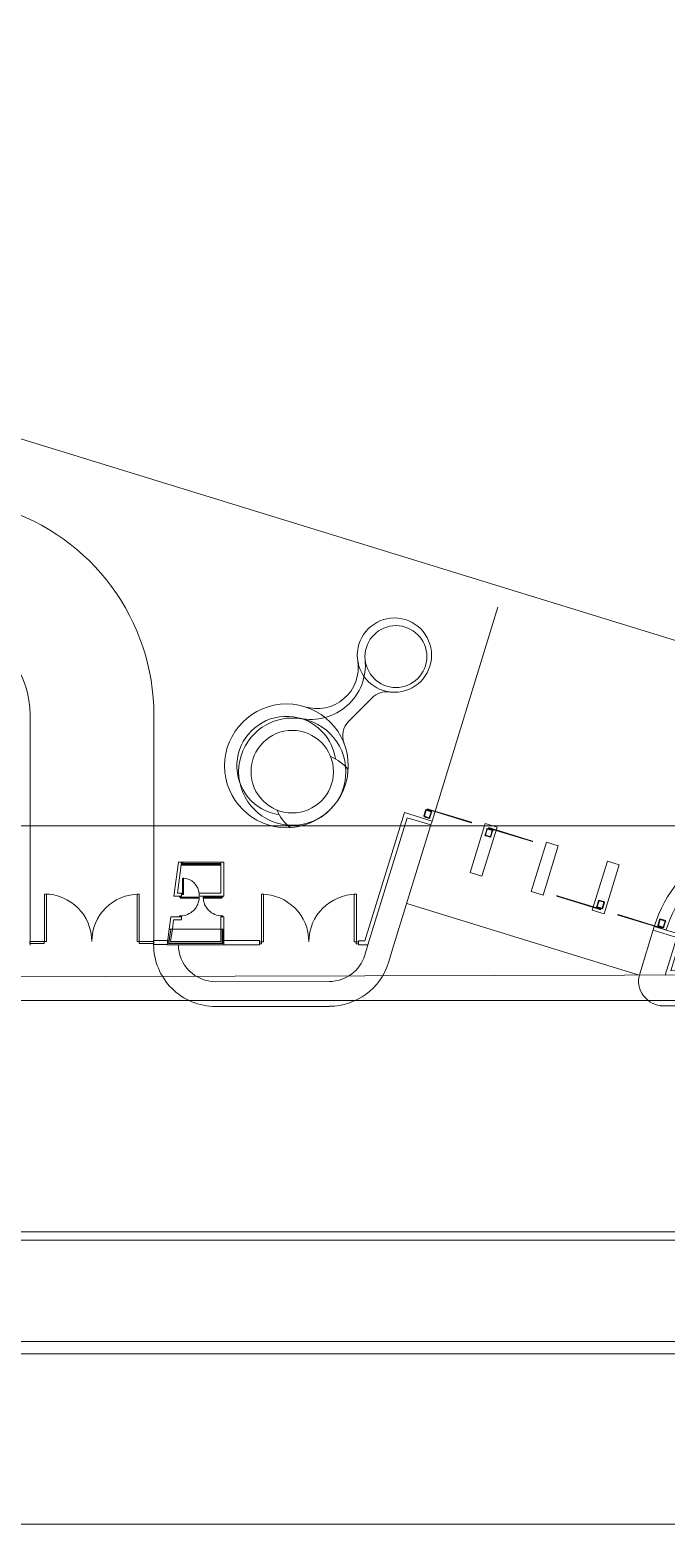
# Model space of a CAD drawing. Header units: metres. Extents: x -22 to 564, y 0 to 143.
# Drawn here: x 158.6 to 160.497, y 47.662 to 52.114 of the extents above; entities that cross this region are included whole.
import ezdxf

# ---------------------------------------------------------------- set-up
doc = ezdxf.new("R2010")
doc.units = ezdxf.units.M
doc.layers.add('XREF PIE 1.100$0$G-ANNO-TTLB', color=7, linetype='Continuous', lineweight=9)
doc.layers.add('XREF PIE 1.100$0$G-IMPT', color=7, linetype='Continuous', lineweight=9)

# ---------------------------------------------------------------- blocks, each defined once
blk = doc.blocks.new('XREF PIE 1.100$0$ZUM-TB-XX-PP_PIE DE PLANO - CDL_CONJUNTO_dwg-1452923-PLANTA BAJA GENERAL')
at = {"layer": 'XREF PIE 1.100$0$G-IMPT'}
for p, q in [((0.07304944582644429, 0.01884635541697663), (0.07374767493510212, 0.01954321257609757)), ((0.06355414603133064, 0.01902268809552235), (0.06355414603133064, 0.01217653221954451)), ((0.06923814177706974, 0.01455194484314942), (0.06807038427505013, 0.01455194484314942)), ((0.0817104694253255, 0.01127874582525023), (0.07477765108560225, 0.01341441835526823)), ((0.07352892202164056, 0.01187112378429922), (0.07362431279986638, 0.01218078124695878)), ((0.06723497571732216, 0.01108281468153929), (0.06723497571732216, 0.01108128764556997)), ((0.06908428594203922, 0.01108167756303743), (0.07247327835658715, 0.01109031405026637)), ((0.06908356319830154, 0.01034674538326557), (0.07247454079622177, 0.01034674538326557)), ((0.120013311841629, 0.01044134660127897), (0.08233342312498464, 0.01036612258228974))]:
    blk.add_line(p, q, dxfattribs=at)
at = {"layer": 'XREF PIE 1.100$0$G-IMPT', "flags": 128}
for points in [[(0, 0), (0.12, 0), (0.12, 0.0748782895601067), (1.589012453451222e-05, 0.0748782895601067), (1.589012453451222e-05, 0)], [(1.123025334831551e-05, 0.07013983371538624), (1.123025334831551e-05, 0.07487828956045811), (0.0005003045089335135, 0.0110852656233211), (1.589012453517835e-05, 0.07487828956080356), (0.08986497717567743, 0.07487828956080356), (0.1143888126715636, 0.07487828956080356), (0.1200158901245345, 0.07487828956080356), (0.1143888126715664, 0.07487828956080356), (0.08986497717570026, 0.07492244199292449), (1.589012453517835e-05, 0.07492244199292449), (0.0005003042733007224, 0.01108529665638929), (0.007789688871673445, 0.01108529665638929), (0.08899366349407059, 0.01129846141424695), (0.1199814860477227, 0.01138918129519254), (0.1199814860477227, 0.07487828956010142), (0.1199814860477227, 0.01138918129519254), (0.08899366349407059, 0.01129846141424696), (0.08248167360918901, 0.01128083347313906), (0.08282589246007119, 0.01239823142711188), (0.0821208599746766, 0.0126154194675053), (0.08215705798140883, 0.01273292488173767), (0.08172217873752048, 0.01132122655057348)], [(0.1198929356060082, 0.07487835618785564), (0.1198929356060082, 0.01151177659168784), (0.08899333065765239, 0.01142141550033288), (0.08264834571954267, 0.01140423964121812), (0.08297959588103496, 0.01247953883461228), (0.08215705798140116, 0.01273292488171439)], [(0.07749561103352207, 0.02224210228872067), (0.07553292530775671, 0.01587065981454859), (0.07549672744848737, 0.01575315435489398), (0.0743960149373632, 0.01218002234307265), (0.07423395304402233, 0.01165393716357084)], [(0.06724278034504434, 0.01901906063516012), (0.06724278034504434, 0.01218741580934553), (0.06763735270516776, 0.01218741580934553), (0.06765438367274142, 0.01230961340193271), (0.06723618291459921, 0.01231037028646752), (0.06723618291459921, 0.01218741580934553)], [(0.07553292530771201, 0.01587065981456653), (0.07471038882566618, 0.01612404429451728), (0.073533560469068, 0.01230382509024461), (0.07333759712894757, 0.01230382509024461), (0.07333759712894757, 0.01218106332651957), (0.07362431279986634, 0.01218106332651957), (0.07479169642610381, 0.01597034097561564), (0.07549672744848737, 0.01575315435489398)], [(0.07545796747965373, 0.01617978999915783), (0.07546267323751624, 0.01619506569767545), (0.07541978788953345, 0.01620827675072308), (0.07541508213167095, 0.01619300105220546)], [(0.0851187987623011, 0.01572802579240828), (0.06214192414689785, 0.01572802579240828), (0.06214192414689785, 0.01464403464844601), (0.06214192414689785, 0.01052513767892064), (0.08511359190805806, 0.01052513767892064), (0.08511359190805806, 0.01572802579240828)], [(0.0767100953278179, 0.01583149579859035), (0.07670558012151715, 0.01581683866318087), (0.07670160148188797, 0.01581806430367747), (0.0767100953278179, 0.01583149579859035), (0.07670611668818866, 0.01583272143908693)], [(0.07727930140026544, 0.01561872089478626), (0.07728400715812798, 0.01563399659330389), (0.0772411218101452, 0.01564720764635151), (0.0772364160522827, 0.01563193194783388)], [(0.06923823246362355, 0.01464416070097969), (0.06807047496160396, 0.01464416070097969), (0.06797794907310345, 0.01464540008380689), (0.06783746443476299, 0.01363132238916018), (0.06806947756649634, 0.01363132238916018), (0.06806947756649634, 0.01372331008167665), (0.06794332168398642, 0.01372331008167665), (0.06807047498697336, 0.0146453348986961)], [(0.06807146010604563, 0.01458168524979536), (0.06809520824783924, 0.01458168524979536), (0.06809625595997722, 0.01458166086515617), (0.06809520824783924, 0.01458166086515617), (0.06811198160196952, 0.01459177329410335), (0.06809695615196393, 0.0145834063651615), (0.06809904882867485, 0.01458061040545324), (0.0681000975711497, 0.01458165708725433), (0.06809800214687377, 0.01458165708725433), (0.06809695548619542, 0.01458272936933581), (0.06811267011680511, 0.01458164472321193), (0.06810848407649202, 0.01458653816786984), (0.0681126749250438, 0.01458653816786984), (0.0681126749250438, 0.01458164472321193), (0.06811372477765745, 0.01458870958818975), (0.06811198008270998, 0.01459022841424586), (0.06811111322249294, 0.01459072643493043), (0.06811267595538066, 0.0145875817586603), (0.06810953281896684, 0.0145875817586603), (0.06811111188060517, 0.01458936191807109), (0.0681137167986062, 0.0145805959807371), (0.06807041136357085, 0.0145805959807371), (0.06807041136357085, 0.0146113714573742), (0.06811374702182094, 0.0146113714573742), (0.06810850262255565, 0.01460539698635296), (0.06811112486774926, 0.01460256807316929), (0.0681095493043567, 0.01460434824387816), (0.06811373904276971, 0.01460321526266438), (0.06811199136392403, 0.0146016998710645), (0.06811112352586163, 0.01460120355630994), (0.06811269244077055, 0.01460434515286756), (0.06811269244077055, 0.01460539286500549), (0.06811269244077055, 0.01461028218831594), (0.06811198984466446, 0.014600154991207), (0.06809906703129284, 0.01459911998655705), (0.06809696336432201, 0.01459074035012718), (0.06809801210679683, 0.01459178703192824), (0.06810848819783949, 0.01459072901642165), (0.06809697366769063, 0.01460121747150669), (0.06809802034949172, 0.0146001687290319), (0.06809697366769063, 0.01460121747150669), (0.06811269827934618, 0.01461028218831594), (0.06809803030941482, 0.01461028218831594), (0.06809907905188964, 0.01461134329483317), (0.06810012401646262, 0.01460854836546176), (0.06809698154581724, 0.01460922845229805), (0.0681001257336907, 0.01461029455235834), (0.06809522507667472, 0.01459877452707961), (0.06809627278881271, 0.01459877452707961), (0.0680941773645368, 0.01459877452707961), (0.0680941773645368, 0.01459545780231294), (0.06809521958154477, 0.01459318672901049), (0.06809417513214022, 0.01459650551445088), (0.06809417513214022, 0.01459545780231294), (0.06809522507667472, 0.01459877452707961), (0.06809522507667472, 0.01461029936059705), (0.06807148826858664, 0.01461029936059705), (0.06807531888949926, 0.01459914334085937), (0.06807531888949926, 0.01459547634837655), (0.0680753163136571, 0.01459652406051449), (0.0680753163136571, 0.01459285706803166), (0.06807531270747808, 0.01459285706803166), (0.06807531270747808, 0.01459652406051449), (0.06807148826858664, 0.01461032271489936), (0.06923819908880854, 0.01461032271489936), (0.06923819908880854, 0.01457949017659703), (0.06807041136357085, 0.01457949017659703), (0.06807041136357085, 0.0146113714573742)], [(0.06809625595997722, 0.01458166086515617), (0.06809800214687377, 0.01458166086515617), (0.06809800214687377, 0.01459318398144551), (0.06809801897570929, 0.01459877177951463), (0.06809801897570929, 0.01461029661303207)], [(0.06921232632986118, 0.01458056330371105), (0.06921058014296459, 0.01458056330371105), (0.06921058014296459, 0.01459208985445661), (0.06810499891505684, 0.01459208985445661), (0.06810499891505684, 0.01459806643584357), (0.06920148339437307, 0.01459806643584357), (0.06920148339437307, 0.01459279729097746), (0.06921059697180011, 0.01459767765252572), (0.06921059697180011, 0.01460920248604316)], [(0.06932945079481204, 0.01362972138445482), (0.06859172406360575, 0.01362972138445482), (0.06859172406360575, 0.01372279649772531), (0.06923732575506228, 0.01372279649772531), (0.06923732575506228, 0.01464416070097969), (0.06933044921911236, 0.01464416070097969), (0.06933044921911236, 0.01362972138445482)], [(0.06923712218379269, 0.01458053891907186), (0.06921337404199918, 0.01458053891907186), (0.06921232632986118, 0.01458056330371105), (0.06921337404199918, 0.01458056330371105), (0.06919662060771496, 0.01459070664276423), (0.06921162957233068, 0.01458231017749886), (0.06920953140048978, 0.01457951833913806), (0.06920848471868868, 0.01458056708161289), (0.06921058014296459, 0.01458056708161289), (0.06921162890656217, 0.01458163318167317), (0.06919591217303322, 0.01458057944565529), (0.06920010782982378, 0.01458546464761827), (0.06919591698127195, 0.01458546464761827), (0.06919591698127195, 0.01458057944565529), (0.06919487140960975, 0.01458764637130685), (0.0691966190884554, 0.01458916176290673), (0.06919748692651784, 0.01458965807766129), (0.06919591801160885, 0.01458651648110367), (0.06919906114802268, 0.01458651648110367), (0.06919748558463011, 0.01458829356080195), (0.06919486343055842, 0.0145795327638542), (0.06923816886559378, 0.0145795327638542), (0.06923816886559378, 0.01461022306597697), (0.06919489365377322, 0.01461022306597697), (0.06920012637588739, 0.01460432346610139), (0.06919749857177412, 0.01460149971590014), (0.06919907763341257, 0.01460327678430032), (0.06919488567472185, 0.01460215204578148), (0.06919663036966943, 0.01460063321972538), (0.06919749722988644, 0.0146001351990408), (0.0691959344969987, 0.01460327987531093), (0.0691959344969987, 0.01460432758744886), (0.0691959344969987, 0.0146092169107593), (0.06919662885040985, 0.01459908833986788), (0.06920954960310774, 0.01459802792024188), (0.06921163678468874, 0.01458964416246454), (0.06921059010288763, 0.01459069290493934), (0.06920011195117123, 0.01458965549617007), (0.06921164708805742, 0.01460012128384405), (0.06921059834558257, 0.01459907460204298), (0.06921164708805742, 0.01460012128384405), (0.06919594033557427, 0.0146092169107593), (0.0692106083055056, 0.0146092169107593), (0.06920956162370452, 0.014610251228518), (0.06920851116400159, 0.01460745835982033), (0.06921165496618399, 0.01460813226463541), (0.06920851288122971, 0.0146092045467169), (0.06921339087083465, 0.01459767490496074), (0.06921234315869668, 0.01459767490496074), (0.06921443858297255, 0.01459767490496074), (0.06921443858297255, 0.01459435611952035), (0.06921338537570468, 0.01459208710689163), (0.069214436350576, 0.01459540383165828), (0.069214436350576, 0.01459435611952035), (0.06921339087083465, 0.01459767490496074), (0.06921339087083465, 0.01460919973847818), (0.06923715034633378, 0.01460919973847818), (0.06923329774490133, 0.01459800456593956), (0.06923329774490133, 0.01459433757345675), (0.06923329516905918, 0.01459538528559468), (0.06923329516905918, 0.01459171829311185), (0.06923329156288016, 0.01459171829311185), (0.06923329156288016, 0.01459538528559468), (0.06923715034633378, 0.01460917638417587)], [(0.06810052438408686, 0.01416907917086113), (0.06810052438408686, 0.01367726135808405), (0.0681306902073964, 0.01367726135808405), (0.0681306902073964, 0.01416904337148481), (0.06810052438413153, 0.01416904337148481)], [(0.06397950823683629, 0.01369644595013291), (0.06397950823683629, 0.01228247252269003), (0.06403933869547547, 0.01228247252269003), (0.06403933869547547, 0.01369637435139817), (0.06397950823683629, 0.01369637435139817)], [(0.06680694315365487, 0.01369366540665387), (0.06680694315365487, 0.01227969147522182), (0.06674433162568054, 0.01227969147522182), (0.06674433162568054, 0.01369371472326261), (0.06680694315365487, 0.01369371472326261)], [(0.06803850155005883, 0.01360047798413656), (0.06803850155005883, 0.01363121659743122), (0.0680077987361315, 0.01363121659743122), (0.0680077987361315, 0.01360051378351287), (0.06803850155005883, 0.01360051378351287)], [(0.06859179658248302, 0.0135998335954057), (0.06859179658248302, 0.01356909498209315), (0.06803846575068245, 0.01356909498209315), (0.06803846575068245, 0.01360047798413656), (0.06859179658248302, 0.01360047798413656)], [(0.06871475735637508, 0.01359969037903479), (0.06871475735637508, 0.01356895176573685), (0.06926801658355086, 0.01356895176573685), (0.06926801658355086, 0.01359904588671686), (0.06871475735637508, 0.01359904588671686)], [(0.06926805238867954, 0.01359904588671686), (0.06926805238867954, 0.01362978450000586), (0.06929882680710617, 0.01362978450000586), (0.06929882680710617, 0.01359901008158821), (0.06926805238867954, 0.01359901008158821)], [(0.07044978901424472, 0.0136900829753687), (0.07044978901424472, 0.01227610954792582), (0.07050961947288387, 0.01227610954792582), (0.07050961947288387, 0.01369001137663396), (0.07044978901424472, 0.01369001137663396)], [(0.07327722393106324, 0.01368730243188967), (0.07327722393106324, 0.01227332850045761), (0.07321461240308894, 0.01227332850045761), (0.07321461240308894, 0.0136873517484984), (0.07327722393106324, 0.0136873517484984)], [(0.06806856218752401, 0.01301618838231039), (0.06775229030612677, 0.01301618838231039), (0.06770119699257189, 0.01264768620468506), (0.06779428015036291, 0.01264768620468506), (0.06783260087517365, 0.01292420448331364), (0.06806847683769063, 0.01292420448331364), (0.06806847683769063, 0.01301618838231039)], [(0.06803782415105475, 0.01301644433515598), (0.06803782415105475, 0.01304718294845958), (0.06800712133712747, 0.01304718294845958), (0.06800712133712747, 0.01301648013454123), (0.06803782415105475, 0.01301648013454123)], [(0.06923663099974992, 0.01301503968475181), (0.06932884621781663, 0.01301503968475181), (0.06932884621781663, 0.01264608556746134), (0.0692362682535527, 0.01264608556746134), (0.0692362682535527, 0.01301503968475181)], [(0.06926736930212984, 0.01301501224435831), (0.06926736930212984, 0.01304575085765625), (0.06929814372055643, 0.01304575085765625), (0.06929814372055643, 0.01301497643922965), (0.06926736930212984, 0.01301497643922965)], [(0.08050297929175393, 0.01328447908269633), (0.08049827356792154, 0.0132692033736956), (0.08054115894533481, 0.01325599241618491), (0.08054586466916722, 0.01327126812518565)], [(0.06770119699257189, 0.01264768620468506), (0.06763735270516776, 0.01218683106385099), (0.06932803003886835, 0.01218683106385099), (0.06932803003886835, 0.01264608556746133)], [(0.06929357159593869, 0.01264611990036085), (0.06929357159593869, 0.0122199558352781), (0.06767742852468567, 0.0122199558352781), (0.06774795776012796, 0.01264120823011735), (0.06769154263722989, 0.01223397994916945), (0.0692808691443684, 0.01223397994916945), (0.0692808691443684, 0.01264613199190432)], [(0.06923626825355267, 0.01264617625338597), (0.06923626825355267, 0.01227732102669066), (0.06774320781501872, 0.01227732102669066), (0.06779428015036291, 0.01264758924100988), (0.0692362682535527, 0.01264758924100988)], [(0.08250957422410979, 0.01262433086156193), (0.08215705798141335, 0.01273292488176894), (0.08227456339564995, 0.01269672687502432)], [(0.08232431321236568, 0.01272340997832476), (0.08231960748853324, 0.01270813426932402), (0.08236249286594657, 0.01269492331181334), (0.08236719858977899, 0.01271019902081407)], [(0.06397786146886827, 0.01228247252269003), (0.0635475235961832, 0.01228247252269003), (0.0635475235961832, 0.01222142963813259), (0.0639777898701156, 0.01222142963813259), (0.0639777898701156, 0.01228247252269003)], [(0.06680580887420041, 0.01227969147522182), (0.06723614676879808, 0.01227969147522182), (0.06723614676879808, 0.01221780216681403), (0.06680575955760955, 0.01221780216681403), (0.06680575955760955, 0.01227969147522182)], [(0.06932803003886835, 0.01218500627825628), (0.07038656876263384, 0.01218500627825628), (0.07038656876263384, 0.01230691977193136), (0.06932815095421374, 0.01230691977193136), (0.06932815095421374, 0.01218500627825628)], [(0.07044814224627663, 0.01227610954792582), (0.07038666501968735, 0.01227610954792582), (0.07038666501968735, 0.01221470392007124), (0.07044807064752401, 0.01221470392007124), (0.07044807064752401, 0.01227610954792582)], [(0.07327608965160878, 0.01227332850045761), (0.0733375669001107, 0.01227332850045761), (0.0733375669001107, 0.01221180193534696), (0.07327604033501794, 0.01221180193534696), (0.07327604033501794, 0.01227332850045761)], [(0.1200266357473311, 0.003632752042879678), (0.0005161654879325683, 0.003632752042879678), (0.0005161654879325683, 0.003384889608966459), (0.1200265752896585, 0.003384889608966459), (0.1200265752896585, 0.003632752042879678)], [(0.1200327893187437, 0.0004205707993681817), (0.08904487892000183, 0.0003603393035581497), (0.007818911186644963, 0.0003603393035581497), (0.0005101112696530852, 0.0002341852974081892)]]:
    blk.add_lwpolyline(points, dxfattribs=at)
for points in [[(0.02684305220361375, 0.06354491451137292), (0.0197934913460166, 0.04066072904932546), (0.09942691331867809, 0.01612934883355279), (0.1064764741763174, 0.03901353429573703)], [(0.07546802651161237, 0.01597050542432265), (0.07551853076986811, 0.01613445092375427), (0.07552011709714228, 0.01613396224744044), (0.07552411306320281, 0.01614693383981955), (0.07551500665261962, 0.01616414863312519), (0.07548498404088952, 0.01617339725380454), (0.07548444106883105, 0.01617163467321473), (0.07538984922045318, 0.01620077418089216), (0.07539039219248929, 0.01620253676140928), (0.07536036958055396, 0.01621178538215184), (0.07534316000414998, 0.01620269590626945), (0.07533915882131052, 0.01618970737932961), (0.07534074514858469, 0.01618921870301577), (0.07529024089033814, 0.01602527320361407), (0.07528865456306401, 0.0160257618799279), (0.0752846585969903, 0.01601279028750603), (0.07529376500745706, 0.01599557549421753), (0.07532378761929832, 0.01598632687350395), (0.07532433059136202, 0.01598808945411085), (0.07541892243973991, 0.01595894994643342), (0.0754183794676762, 0.01595718736582653), (0.07544840207951742, 0.01594793874511294), (0.07546561687280888, 0.01595704515557412), (0.07546961283888654, 0.0159700167480088)], [(0.07530453346700686, 0.01601466141479314), (0.07530649557602101, 0.01601095223637583), (0.07544653095223885, 0.01596781361512688), (0.07545024013065323, 0.0159697757241466), (0.07550423819317044, 0.01614506271248115), (0.07550227608409252, 0.01614877189096492), (0.07536223406159198, 0.01619191255955599), (0.07535853469834698, 0.01618995868967125)], [(0.0754024877478196, 0.01623531657500086), (0.07539637940798458, 0.0162154878544229), (0.07551388478189486, 0.01617928971680412), (0.07551999312172988, 0.01619911843738207), (0.0754024877478196, 0.01623531657500086), (0.07539637940798458, 0.0162154878544229), (0.07551388478189486, 0.01617928971680412), (0.07551519686849528, 0.01618354897533877), (0.07670160333883048, 0.01581807033163192), (0.07670612810603188, 0.01583275850336751), (0.0755197216356967, 0.01619823714707435), (0.07551999312172988, 0.01619911843738207)], [(0.07701982689336448, 0.01422396330374108), (0.07747230197752006, 0.01569278098164744), (0.07711978573481916, 0.01580137500182761), (0.0766673106506546, 0.01433255732393021)], [(0.0772893604322241, 0.01540943631995107), (0.07733986469047986, 0.01557338181938271), (0.077341451017754, 0.01557289314306887), (0.07734544698381456, 0.01558586473544797), (0.07733634057323133, 0.01560307952875362), (0.07730631796150127, 0.01561232814943296), (0.0773057749894428, 0.01561056556884316), (0.0772111831410649, 0.01563970507652059), (0.07721172611310102, 0.01564146765703771), (0.07718170350116568, 0.01565071627778027), (0.07716449392476171, 0.01564162680189788), (0.07716049274192228, 0.01562863827495803), (0.07716207906919642, 0.0156281495986442), (0.07711157481094989, 0.01546420409924249), (0.0771099884836757, 0.01546469277555632), (0.07710599251760203, 0.01545172118313446), (0.07711509892806878, 0.01543450638984597), (0.07714512153991004, 0.01542525776913238), (0.0771456645119738, 0.01542702034973928), (0.07724025636035174, 0.01539788084206186), (0.07723971338828792, 0.01539611826145496), (0.0772697360001292, 0.01538686964074137), (0.07728695079342061, 0.01539597605120255), (0.07729094675949824, 0.01540894764363723)], [(0.0771258673876186, 0.01545359231042157), (0.07712782949663274, 0.01544988313200426), (0.07726786487285058, 0.01540674451075531), (0.07727157405126492, 0.01540870661977503), (0.07732557211378216, 0.01558399360810958), (0.07732361000470425, 0.01558770278659334), (0.07718356798220376, 0.01563084345518442), (0.0771798686189587, 0.01562888958529968)], [(0.07722382166843135, 0.01567424747062928), (0.07721771332859635, 0.01565441875005133), (0.07733521870250659, 0.01561822061243255), (0.07734132704234159, 0.0156380493330105), (0.07722382166843135, 0.01567424747062928), (0.07721771332859635, 0.01565441875005133), (0.07733521870250659, 0.01561822061243255), (0.07733653078910707, 0.01562247987096721), (0.07852293725944225, 0.01525700122726035), (0.07852746202664358, 0.01527168939899594), (0.07734105555630845, 0.01563716804270278), (0.07734132704234159, 0.0156380493330105)], [(0.07884116081397623, 0.01366289419936951), (0.07929363589813182, 0.01513171187727587), (0.07894111965543087, 0.01524030589745604), (0.07848864457126635, 0.01377148821955863)], [(0.07853142924842961, 0.01527042669421878), (0.07852745060880045, 0.01527165233471537), (0.07852293540249973, 0.01525699519930591), (0.07852691404212886, 0.0152557695588093)], [(0.08066249473458793, 0.01310182509499794), (0.0811149698187436, 0.0145706427729043), (0.08076245357604266, 0.01467923679308447), (0.08030997849187806, 0.01321041911518707)], [(0.07925085066768804, 0.01363277049386231), (0.0792548293100476, 0.01363154486222904), (0.0792593444836962, 0.01364620200769713), (0.07925536584133663, 0.0136474276393304)], [(0.08055845914728602, 0.01322895263044723), (0.08056456744294804, 0.01324878136463285), (0.08044706198839843, 0.01328497924048149), (0.08044095369273645, 0.01326515050629586), (0.08055845914728602, 0.01322895263044723), (0.08056456744294804, 0.01324878136463285), (0.08044706198839843, 0.01328497924048149), (0.08044574991128645, 0.01328071997902388), (0.07925934262676712, 0.01364619597973853), (0.079254817892287, 0.01363150779792304), (0.08044122517680635, 0.01326603179720838), (0.08044095369273645, 0.01326515050629586)], [(0.08049291979356613, 0.01349376363512222), (0.08044241590053654, 0.01332981802318123), (0.08044082957217374, 0.01333030669596116), (0.08043683363501043, 0.01331733509468015), (0.08044594008394344, 0.01330012032166116), (0.08047596271627687, 0.01329087176786406), (0.08047650568440881, 0.01329263434966345), (0.08057109759770141, 0.01326349505271104), (0.08057055462959184, 0.01326173247098432), (0.08060057726213046, 0.01325248391712401), (0.08061778681828552, 0.01326157343134464), (0.08062178797219006, 0.013274561967198), (0.08062020164382727, 0.01327505063997793), (0.08067070553684766, 0.013438996251889), (0.08067229186521045, 0.01343850757910907), (0.08067628780238699, 0.01345147918043282), (0.08066718135357029, 0.01346869395343468), (0.0806371587211257, 0.01347794250726602), (0.08063661575298856, 0.01347617992544952), (0.08054202383969597, 0.01350531922240193), (0.08054256680783319, 0.01350708180421843), (0.0805125441753886, 0.01351633035804977), (0.08049532940238378, 0.01350722390923873), (0.08049133346520332, 0.01349425230790215)], [(0.08065641293653876, 0.01344960800886991), (0.08065445081926159, 0.01345331718291617), (0.08051441534694292, 0.01349645549220424), (0.08051070617289961, 0.01349449337492148), (0.08045670850087437, 0.01331920626629436), (0.08045867061821527, 0.01331549709218165), (0.08059871273682119, 0.01327235673556626), (0.08060241209571356, 0.01327431061369217)], [(0.08107218458829975, 0.01307170138949073), (0.0810761632306593, 0.01307047575785746), (0.08108067840430794, 0.01308513290332556), (0.08107669976194838, 0.01308635853495882)], [(0.08237979306789776, 0.01266788352607565), (0.08238590136355982, 0.01268771226026128), (0.0822683959090102, 0.01272391013610992), (0.08226228761334817, 0.01270408140192428), (0.08237979306789776, 0.01266788352607565), (0.08238590136355982, 0.01268771226026128), (0.0822683959090102, 0.01272391013610992), (0.0822670838318982, 0.01271965087465231), (0.08108067654737887, 0.01308512687536696), (0.08107615181289878, 0.01307043869355147), (0.0822625590974181, 0.01270496269283681), (0.08226228761334817, 0.01270408140192428)], [(0.08231425371417787, 0.01293269453075065), (0.08226374982114826, 0.01276874891880966), (0.08226216349278548, 0.01276923759158958), (0.08225816755562217, 0.01275626599030858), (0.08226727400455523, 0.01273905121728959), (0.08229729663688866, 0.01272980266349248), (0.08229783960502056, 0.01273156524529187), (0.08239243151831312, 0.01270242594833946), (0.08239188855020359, 0.01270066336661275), (0.08242191118274222, 0.01269141481275244), (0.08243912073889725, 0.01270050432697307), (0.08244312189280183, 0.01271349286282643), (0.082441535564439, 0.01271398153560636), (0.08249203945745937, 0.01287792714751743), (0.08249362578582216, 0.01287743847473749), (0.0824976217229987, 0.01289041007606125), (0.08248851527418205, 0.0129076248490631), (0.08245849264173745, 0.01291687340289444), (0.08245794967360026, 0.01291511082107795), (0.0823633577603077, 0.01294425011803035), (0.0823639007284449, 0.01294601269984686), (0.08233387809600032, 0.01295526125367819), (0.08231666332299552, 0.01294615480486715), (0.0823126673858151, 0.01293318320353058)], [(0.08247774685715055, 0.01288853890449834), (0.08247578473987338, 0.0128922480785446), (0.08233574926755469, 0.01293538638783267), (0.0823320400935114, 0.01293342427054991), (0.08227804242148613, 0.01275813716192279), (0.08228000453882701, 0.01275442798781008), (0.0824200466574329, 0.01271128763119468), (0.08242374601632531, 0.0127132415093206)]]:
    blk.add_lwpolyline(points, close=True, dxfattribs=at)
at = {"layer": 'XREF PIE 1.100$0$G-IMPT'}
for centre, radius in [((0.07441292560930134, 0.02081387308873062), 0.001106590829209109), ((0.074455714183412, 0.02077100027387749), 0.0009221590243409378), ((0.07119363708307663, 0.01751533282491807), 0.001844318048681876), ((0.07136734997205824, 0.01734127793569368), 0.001598408975524268), ((0.07136734997205824, 0.01734127793569368), 0.001229545365787926)]:
    blk.add_circle(centre, radius, dxfattribs=at)
for centre, radius, start, end in [((0.06078767029604537, 0.01902540869079402), 0.006455113170386559, 359.943654457333, 72.87787043264244), ((0.06078767029604537, 0.01902540869079402), 0.002766477073022827, 359.9436544573331, 72.8778704326424), ((0.07193101236420078, 0.02051469608207014), 0.001614860642387964, 257.97339586506, 5.741253722275229), ((0.07210515398164388, 0.02045093723192561), 0.001229545365787919, 252.7502224923105, 8.937520182510339), ((0.07418195715755607, 0.01910807535303675), 0.0006147726828939597, 82.28893191360697, 134.9436544575638), ((0.07119363708307663, 0.01751533282491807), 0.001475454438945538, 8.073756811487739, 261.8135521031123), ((0.07348372804889829, 0.0184112181939158), 0.0006147726828939592, 134.943654457563, 201.3654759791218), ((0.07206220152798448, 0.01664505837879629), 0.001229545365787914, 37.76289867533583, 68.52183293564934), ((0.07206220152798448, 0.01664505837879629), 0.00122954536578791, 201.3654759791221, 232.1244102380887), ((0.08582910217617029, 0.01160173717135756), 0.003842329268087252, 72.87834528021385, 162.8783445469239), ((0.08582910217617029, 0.01160173717135756), 0.003473465658350858, 72.87834528021357, 162.8783445469239), ((0.06807269651814377, 0.01459600278028771), 1.222331418683849e-06, 25.32058795730536, 334.5667209080512), ((0.06809679389731668, 0.01459597908253976), 1.222331418671304e-06, 205.3205879573811, 154.5667209080481), ((0.06809802489743393, 0.0145827283176597), 1.069411755639201e-06, 179.9436544326743, 268.781003280204), ((0.06809805095705582, 0.01460922740062194), 1.069411755625342e-06, 91.10630558494275, 179.9436544325814), ((0.06809798044777324, 0.01458165916926731), 1.069411755639201e-06, 359.9436544326739, 88.7810032802044), ((0.0680980131371337, 0.01459283474406621), 1.047712644570435e-06, 269.9436544314677, 359.943654432701), ((0.06809801931915493, 0.01459912101689392), 1.047712644575998e-06, 359.9436544324639, 89.94365443094635), ((0.06809800861031425, 0.01461029663437132), 1.069411755625342e-06, 271.1063055849424, 359.943654432581), ((0.0681111127335702, 0.01459022926721086), 8.673495591702246e-07, 269.943654431234, 359.9436544324946), ((0.06811112401478425, 0.01460170072402954), 8.673495591721479e-07, 359.9436544323227, 89.94365443140629), ((0.06811380795778661, 0.01458758064543104), 1.132002953330687e-06, 94.21391973443183, 179.9436544325692), ((0.06811382444317647, 0.01460434403963829), 1.132002953314126e-06, 179.9436544326576, 265.6733891303246), ((0.06919478600920287, 0.01458651759433299), 1.132002953323674e-06, 359.9436544326571, 85.67338912980479), ((0.06919480249459281, 0.01460328098854017), 1.132002953308858e-06, 274.2139197358287, 359.9436544327887), ((0.06919748643759512, 0.01458916090994171), 8.673495591718801e-07, 179.943654432495, 269.9436544322654), ((0.06919749771880919, 0.0146006323667604), 8.673495591703518e-07, 89.9436544321512, 179.9436544330679), ((0.06921060184206512, 0.01458056499959994), 1.0694117556445e-06, 91.10630558516065, 179.9436544321634), ((0.06921059113322453, 0.01459174061707731), 1.047712644574275e-06, 179.9436544329863, 269.943654432227), ((0.06921059731524576, 0.014598026889905), 1.047712644580218e-06, 89.94365443251183, 179.9436544325118), ((0.0692106300046062, 0.01460920246470396), 1.069411755638004e-06, 179.9436544323956, 268.7810032809433), ((0.06921055949532368, 0.01458163423334928), 1.069411755639148e-06, 271.1063055856103, 359.943654432628), ((0.06921181655506266, 0.01459488255143153), 1.222331418669158e-06, 25.32058795784229, 334.5667209075118), ((0.06921058555494547, 0.01460813331631155), 1.069411755638299e-06, 359.943654432395, 88.78100328020057), ((0.06923591393423562, 0.01459485885368356), 1.222331418681691e-06, 205.3205879574539, 154.5667209076972), ((0.06809995159411068, 0.01367726135809298), 0.0004918181463146621, 359.9332711575183, 89.93327115703094), ((0.06397786146891521, 0.01228247252268327), 0.001413974386394009, 359.9332711583327, 89.93327115702967), ((0.06680580887415341, 0.01227969147521515), 0.001413974386393989, 89.95403775763609, 179.9540377563331), ((0.0680385015500596, 0.01360047798411787), 0.0005532954076632492, 269.933271157029, 359.9332711578444), ((0.06926805238868766, 0.01359904588670711), 0.000553295407673092, 179.9332604272122, 269.9332604275384), ((0.07044814224632365, 0.01227610954791906), 0.001413974386394009, 359.9332711583327, 89.93327115702967), ((0.07327608965156177, 0.01227332850045094), 0.001413974386394003, 89.95403775763609, 179.9540377563331), ((0.06908038452419614, 0.01219106069272994), 0.00184431804868188, 179.9436544573329, 270.0987490756124), ((0.06908038452419614, 0.01219106069272994), 0.001106672202793612, 179.9436544573329, 270.0987490756124), ((0.07247137114900645, 0.01219690505205124), 0.001106592645319864, 270.0987490733285, 342.878416467809), ((0.07247137114900645, 0.01219690505205123), 0.001844318048681866, 270.0987490733285, 342.8784164678089), ((0.0824272112229168, 0.01110403851018709), 0.0007377272194727618, 162.8783445475469, 270.1143849735)]:
    blk.add_arc(centre, radius, start, end, dxfattribs=at)
blk = doc.blocks.new('XREF PIE 1.100$0$ZUM-TB-XX-PP_PIE DE PLANO - ZUM_TB_PP_XX__PIE DE PLANO 90x60cm-1443826-PLANTA BAJA GENERAL')
at = {"layer": 'XREF PIE 1.100$0$G-ANNO-TTLB', "lineweight": 13}
blk.add_line((0.3067999999999991, 0.3800000000000057), (0.4268000000000007, 0.3800000000000057), dxfattribs=at)
blk.add_blockref('XREF PIE 1.100$0$ZUM-TB-XX-PP_PIE DE PLANO - CDL_CONJUNTO_dwg-1452923-PLANTA BAJA GENERAL', (0.3067889470010053, 0.3850775580070812))

msp = doc.modelspace()

# ---------------------------------------------------------------- block references
at = {"layer": 'XREF PIE 1.100$0$G-ANNO-TTLB', "xscale": 100.0000000000004, "yscale": 100.0000000000004, "zscale": 100.0000000000004}
msp.add_blockref('XREF PIE 1.100$0$ZUM-TB-XX-PP_PIE DE PLANO - ZUM_TB_PP_XX__PIE DE PLANO 90x60cm-1443826-PLANTA BAJA GENERAL', (121.566706685443, 9.661917812063443), dxfattribs=at)

doc.saveas('drawing.dxf')
